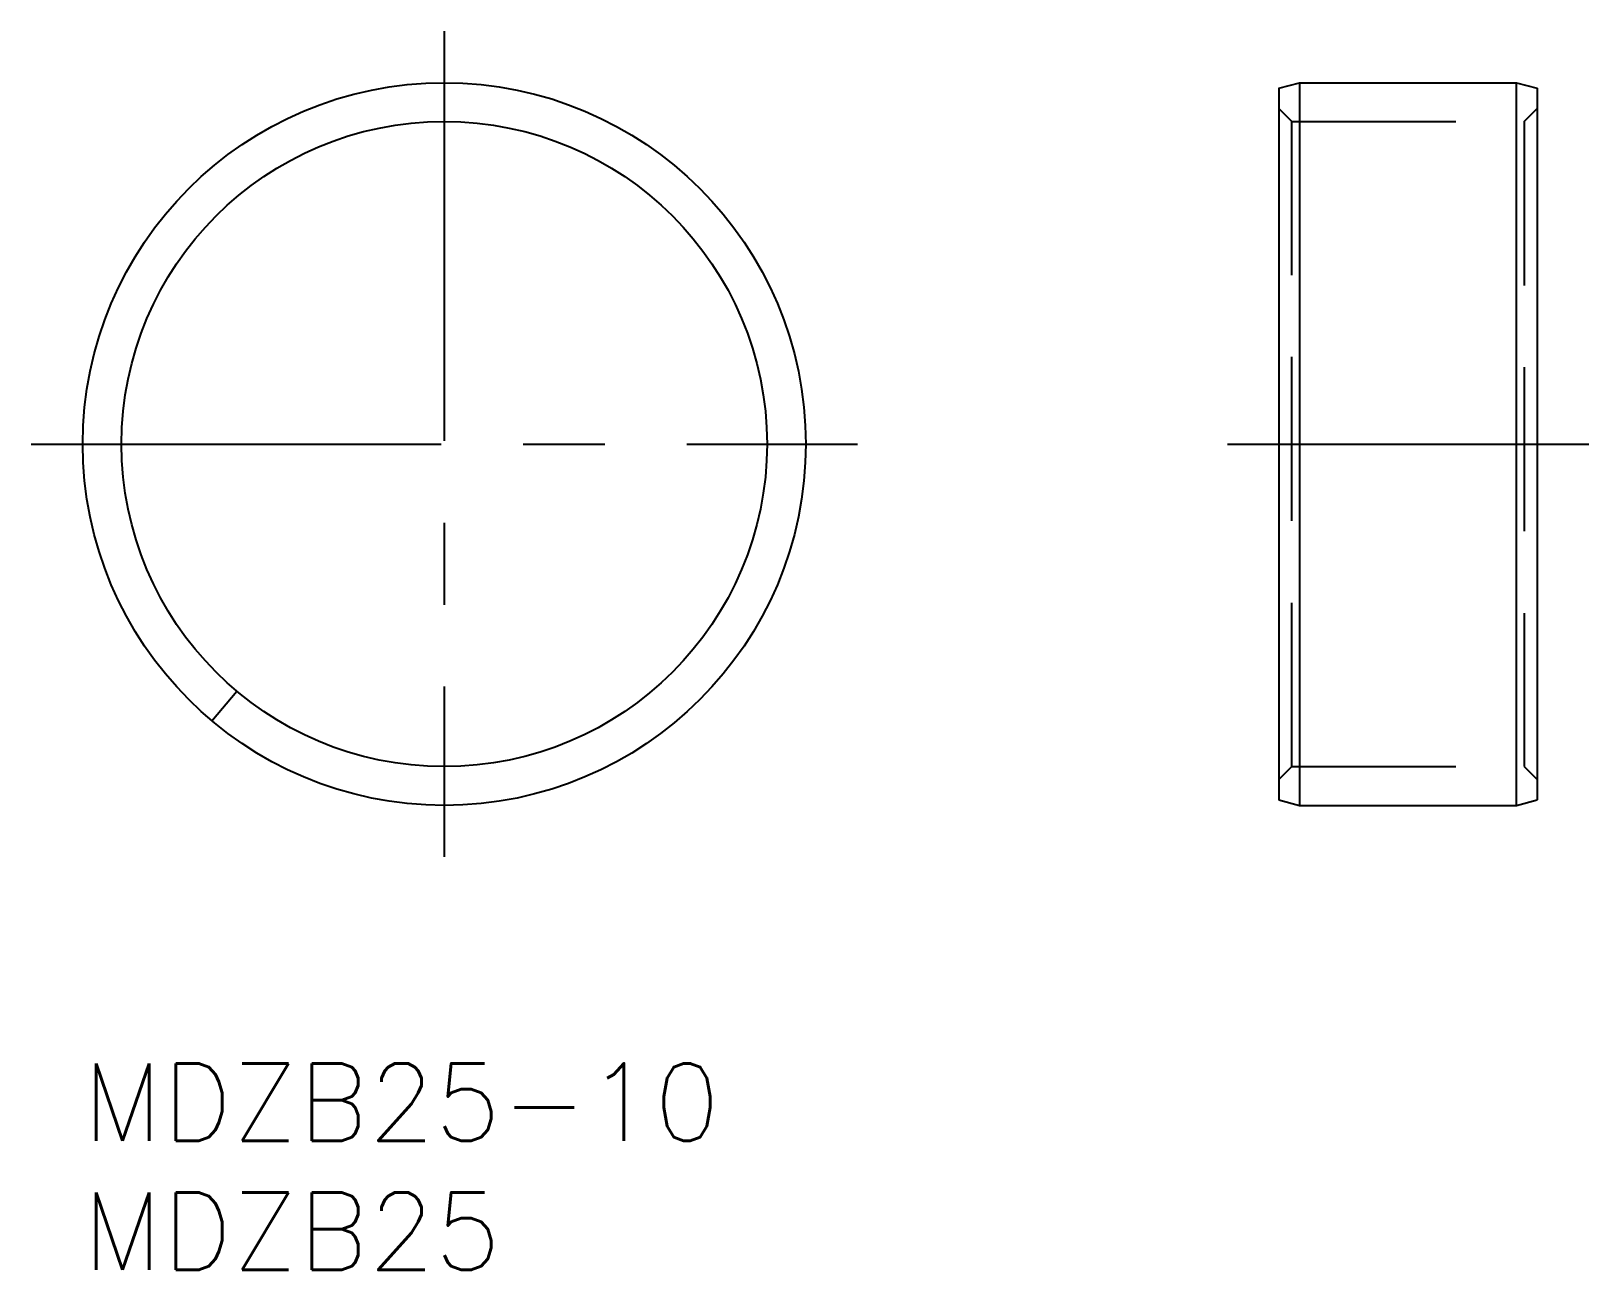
# Model space of a CAD drawing. Extents: x -2 to 58.3, y -8 to 40.
import ezdxf

# ---------------------------------------------------------------- set-up
doc = ezdxf.new("R2010")
doc.units = 0
doc.header["$LTSCALE"] = 0.5
doc.linetypes.add('CENTER', pattern=[50.8, 31.75, -6.35, 6.35, -6.35])
doc.linetypes.add('DASHED', pattern=[19.05, 12.7, -6.35])
for name, color, linetype in [('MSM_CENTER', 1, 'CENTER'), ('MSM_CONTINUOUS', 7, 'CONTINUOUS'), ('MSM_DASHED', 4, 'DASHED'), ('MSM_PART_NUMBER', 7, 'CONTINUOUS')]:
    doc.layers.add(name, color=color, linetype=linetype)
doc.styles.get("Standard").update_dxf_attribs({"font": 'txt.shx', "height": 1, "bigfont": 'bigfont.shx'})

# ---------------------------------------------------------------- blocks, each defined once
blk = doc.blocks.new('*U1')
at = {"layer": 'MSM_PART_NUMBER'}
blk.add_text('MDZB25-10', height=3, dxfattribs=at).set_placement((0, -3))
blk = doc.blocks.new('*U2')
at = {"layer": 'MSM_PART_NUMBER'}
blk.add_text('MDZB25', height=3, dxfattribs=at).set_placement((0, -8))

msp = doc.modelspace()

# ---------------------------------------------------------------- linework, layer by layer
at = {"layer": 'MSM_CENTER'}
for p, q in [((14, 40), (14, 8)), ((-2, 24), (30, 24)), ((44.329, 24), (58.329, 24))]:
    msp.add_line(p, q, dxfattribs=at)
at = {"layer": 'MSM_CONTINUOUS'}
for p, q in [((46.329, 37.786), (47.129, 38)), ((46.329, 37.786), (46.329, 10.214)), ((47.129, 38), (55.529, 38)), ((47.129, 38), (47.129, 10)), ((55.529, 38), (56.329, 37.786)), ((55.529, 10), (55.529, 38)), ((56.329, 37.786), (56.329, 10.214)), ((5.001, 13.275), (5.965, 14.424)), ((46.329, 10.214), (47.129, 10)), ((47.129, 10), (55.529, 10)), ((55.529, 10), (56.329, 10.214))]:
    msp.add_line(p, q, dxfattribs=at)
for radius in [14, 12.5]:
    msp.add_circle((14, 24), radius, dxfattribs=at)
at = {"layer": 'MSM_DASHED'}
for p, q in [((46.829, 36.5), (46.329, 37)), ((55.829, 36.5), (56.329, 37)), ((46.829, 11.5), (46.829, 36.5)), ((46.829, 36.5), (55.829, 36.5)), ((55.829, 36.5), (55.829, 11.5)), ((46.829, 11.5), (46.329, 11)), ((46.829, 11.5), (55.829, 11.5)), ((55.829, 11.5), (56.329, 11))]:
    msp.add_line(p, q, dxfattribs=at)

# ---------------------------------------------------------------- block references
at = {"layer": 'MSM_CONTINUOUS'}
for name in ['*U1', '*U2']:
    msp.add_blockref(name, (0, 0), dxfattribs=at)

doc.saveas('drawing.dxf')
